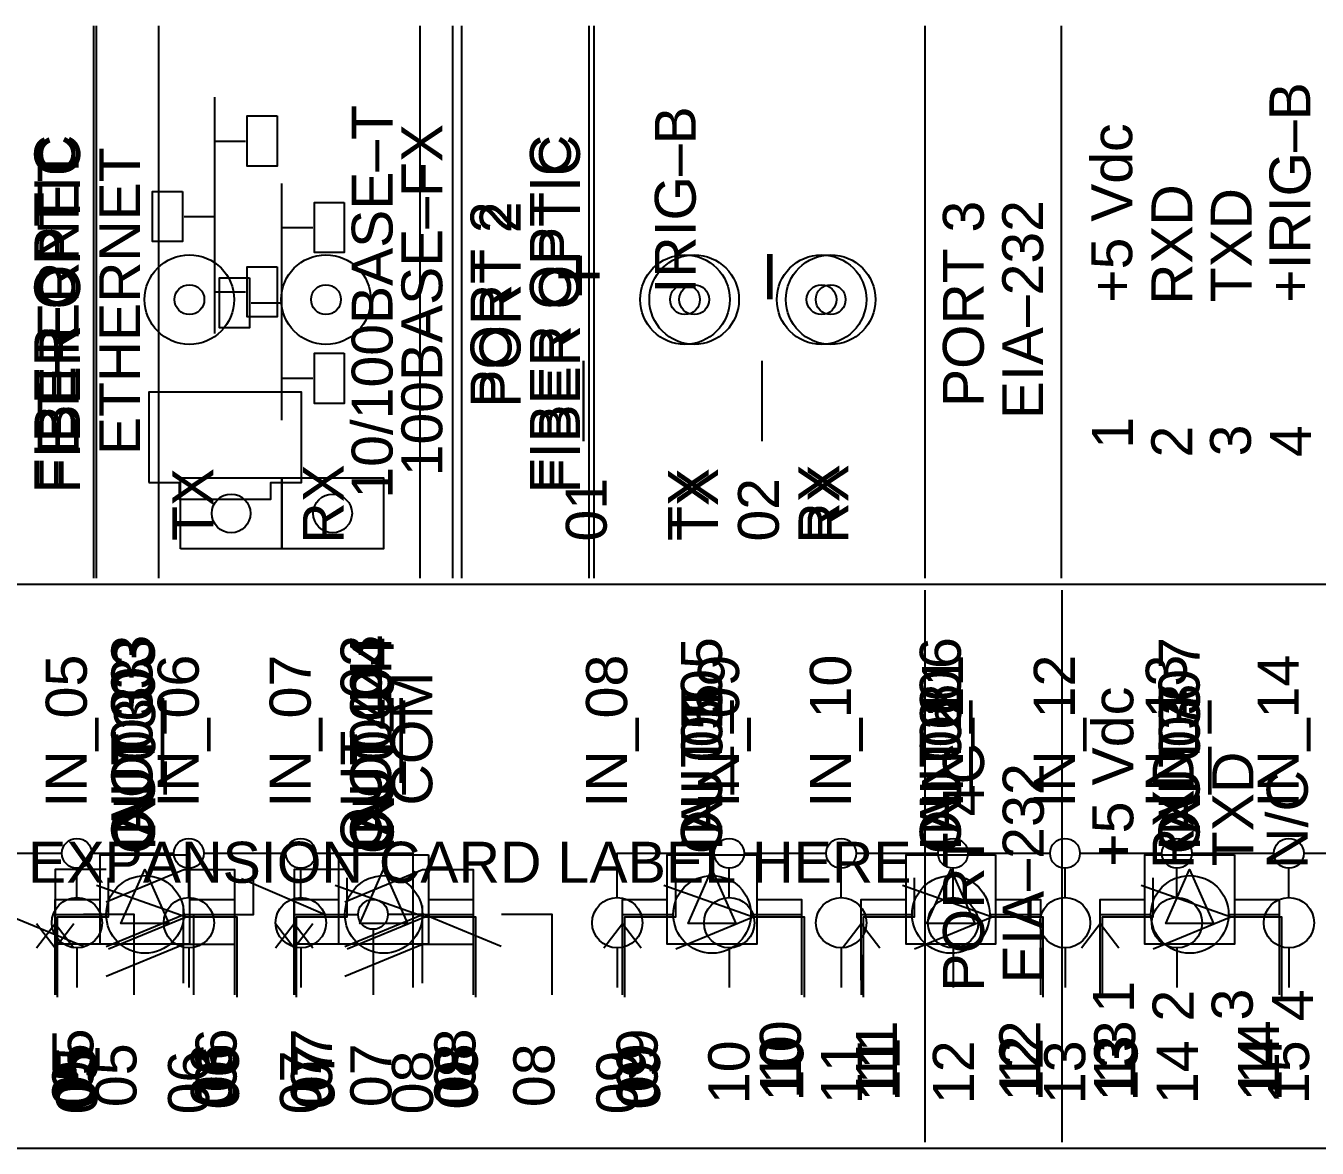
# Model space of a CAD drawing. Extents: x 0.3 to 23.7, y 0.2 to 17.5.
# Drawn here: x 11.459 to 13.622, y 5.065 to 6.945 of the extents above; entities that cross this region are included whole.
import ezdxf

# ---------------------------------------------------------------- set-up
doc = ezdxf.new("R2010")
doc.units = 0
doc.header["$MEASUREMENT"] = 0
for name, color, linetype in [('1_01__00__NONE__IRIG_CONNE', 7, 'CONTINUOUS'), ('1_02__01___1__10-100BASE-T', 7, 'CONTINUOUS'), ('1_04__06___2__10-100BASE-T', 7, 'CONTINUOUS'), ('1_05__08___2__100BASE-FX_L', 7, 'CONTINUOUS'), ('1_06__10__IRIG_CONNECTOR__', 7, 'CONTINUOUS'), ('1_07__11___1__10-100BASE-T', 7, 'CONTINUOUS'), ('1_08__14___1__100BASE-FX_L', 7, 'CONTINUOUS'), ('1_09__16___2__10-100BASE-T', 7, 'CONTINUOUS'), ('1_10__18___2__100BASE-FX_L', 7, 'CONTINUOUS'), ('2_01__0-__EMPTY', 7, 'CONTINUOUS'), ('2_02__A-__SERIAL_COMMUNICA', 7, 'CONTINUOUS'), ('2_03__1-___4__DI_-__4__DO_', 7, 'CONTINUOUS'), ('2_04__B-___4__DI_-__4__DO_', 7, 'CONTINUOUS'), ('2_05__C-___4__DI_-__3__DO_', 7, 'CONTINUOUS'), ('2_06__2X___8__DO__STANDARD', 7, 'CONTINUOUS'), ('2_07__2A___8__DO__STANDARD', 7, 'CONTINUOUS'), ('2_08__2B___8__DO__STANDARD', 7, 'CONTINUOUS'), ('2_09__2C___8__DO__STANDARD', 7, 'CONTINUOUS'), ('2_10__3-___8__DI', 7, 'CONTINUOUS'), ('2_11__5-___8__AI', 7, 'CONTINUOUS'), ('2_12__6-___4__AI_-__4__AO_', 7, 'CONTINUOUS'), ('2_13__D-___14__DI', 7, 'CONTINUOUS'), ('7_00_____DWG', 7, 'CONTINUOUS')]:
    doc.layers.add(name, color=color, linetype=linetype)
doc.styles.add('ARIAL', font='arial.ttf')

msp = doc.modelspace()

# ---------------------------------------------------------------- linework, layer by layer
at = {"layer": '1_01__00__NONE__IRIG_CONNE'}
for points in [[(12.1192, 6.0197), (12.1192, 6.9447)], [(12.3928, 6.3838), (12.3928, 6.2488)], [(12.6911, 6.3838), (12.6911, 6.2488)]]:
    msp.add_lwpolyline(points, dxfattribs=at)
at = {"layer": '1_02__01___1__10-100BASE-T'}
for points in [[(12.1192, 6.0197), (12.1192, 6.9447)], [(12.3928, 6.2488), (12.3928, 6.3838)], [(12.6911, 6.3838), (12.6911, 6.2488)]]:
    msp.add_lwpolyline(points, dxfattribs=at)
at = {"layer": '1_04__06___2__10-100BASE-T'}
for points in [[(11.5768, 6.0197), (11.5768, 6.9447)], [(12.1736, 6.0197), (12.1736, 6.9447)], [(11.7751, 6.4291), (11.7751, 6.626), (11.7751, 6.8253)], [(11.8794, 6.7937), (11.8794, 6.7098), (11.8295, 6.7098), (11.8295, 6.7937), (11.8794, 6.7937)], [(11.7751, 6.7518), (11.8267, 6.7518)], [(11.7208, 6.6675), (11.7208, 6.5835), (11.6709, 6.5835), (11.6709, 6.6675), (11.7208, 6.6675)], [(11.7236, 6.6255), (11.7751, 6.6255)], [(11.8794, 6.5413), (11.8794, 6.4573), (11.8295, 6.4573), (11.8295, 6.5413), (11.8794, 6.5413)], [(11.7751, 6.4993), (11.8267, 6.4993)], [(11.6645, 6.1795), (11.7156, 6.1795), (11.7156, 6.1519), (11.8691, 6.1519), (11.8691, 6.1795), (11.9203, 6.1795), (11.9203, 6.3311), (11.6645, 6.3311), (11.6645, 6.1795)]]:
    msp.add_lwpolyline(points, dxfattribs=at)
at = {"layer": '1_05__08___2__100BASE-FX_L'}
for points in [[(11.6812, 6.0197), (11.6812, 6.9447)], [(12.1889, 6.0197), (12.1889, 6.9447)], [(11.8874, 6.2841), (11.8874, 6.4811), (11.8874, 6.6804)], [(11.9917, 6.6488), (11.9917, 6.5648), (11.9418, 6.5648), (11.9418, 6.6488), (11.9917, 6.6488)], [(11.8874, 6.6068), (11.939, 6.6068)], [(11.8331, 6.5226), (11.8331, 6.4386), (11.7832, 6.4386), (11.7832, 6.5226), (11.8331, 6.5226)], [(11.8359, 6.4806), (11.8874, 6.4806)], [(11.9917, 6.3964), (11.9917, 6.3123), (11.9418, 6.3123), (11.9418, 6.3964), (11.9917, 6.3964)], [(11.8874, 6.3544), (11.939, 6.3544)], [(11.7174, 6.0686), (11.7174, 6.1876), (12.0574, 6.1876), (12.0574, 6.0686), (11.7174, 6.0686)], [(11.8874, 6.0686), (11.8874, 6.1876)], [(11.8874, 6.1876), (11.8874, 6.0686)]]:
    msp.add_lwpolyline(points, dxfattribs=at)
for centre in [(11.8024, 6.128), (11.9724, 6.128)]:
    msp.add_circle(centre, 0.0325, dxfattribs=at)
at = {"layer": '1_06__10__IRIG_CONNECTOR__'}
for points in [[(11.5722, 6.0197), (11.5722, 6.9447)], [(12.1192, 6.0197), (12.1192, 6.9447)], [(12.3928, 6.2488), (12.3928, 6.3838)], [(12.6911, 6.3838), (12.6911, 6.2488)]]:
    msp.add_lwpolyline(points, dxfattribs=at)
for centre, radius in [((11.7325, 6.4861), 0.075), ((11.9613, 6.4861), 0.075), ((11.7325, 6.4861), 0.025), ((11.9613, 6.4861), 0.025)]:
    msp.add_circle(centre, radius, dxfattribs=at)
at = {"layer": '1_07__11___1__10-100BASE-T'}
for points in [[(11.5722, 6.0197), (11.5722, 6.9447)], [(12.1192, 6.0197), (12.1192, 6.9447)], [(12.3928, 6.2488), (12.3928, 6.3838)], [(12.6911, 6.3838), (12.6911, 6.2488)]]:
    msp.add_lwpolyline(points, dxfattribs=at)
for centre, radius in [((11.7325, 6.4861), 0.075), ((11.9613, 6.4861), 0.075), ((11.7325, 6.4861), 0.025), ((11.9613, 6.4861), 0.025)]:
    msp.add_circle(centre, radius, dxfattribs=at)
at = {"layer": '1_08__14___1__100BASE-FX_L'}
for points in [[(12.1889, 6.0197), (12.1889, 6.9447)], [(12.4107, 6.0197), (12.4107, 6.9447)]]:
    msp.add_lwpolyline(points, dxfattribs=at)
for centre, radius in [((12.578, 6.4861), 0.075), ((12.8067, 6.4861), 0.075), ((12.578, 6.4861), 0.025), ((12.8067, 6.4861), 0.025)]:
    msp.add_circle(centre, radius, dxfattribs=at)
at = {"layer": '1_09__16___2__10-100BASE-T'}
for points in [[(11.5768, 6.0197), (11.5768, 6.9447)], [(12.1736, 6.0197), (12.1736, 6.9447)], [(12.4023, 6.0197), (12.4023, 6.9447)], [(11.7751, 6.4291), (11.7751, 6.626), (11.7751, 6.8253)], [(11.8794, 6.7937), (11.8794, 6.7098), (11.8295, 6.7098), (11.8295, 6.7937), (11.8794, 6.7937)], [(11.7751, 6.7518), (11.8267, 6.7518)], [(11.7208, 6.6675), (11.7208, 6.5835), (11.6709, 6.5835), (11.6709, 6.6675), (11.7208, 6.6675)], [(11.7236, 6.6255), (11.7751, 6.6255)], [(11.8794, 6.5413), (11.8794, 6.4573), (11.8295, 6.4573), (11.8295, 6.5413), (11.8794, 6.5413)], [(11.7751, 6.4993), (11.8267, 6.4993)], [(11.6645, 6.1795), (11.7156, 6.1795), (11.7156, 6.1519), (11.8691, 6.1519), (11.8691, 6.1795), (11.9203, 6.1795), (11.9203, 6.3311), (11.6645, 6.3311), (11.6645, 6.1795)]]:
    msp.add_lwpolyline(points, dxfattribs=at)
for centre, radius in [((12.5626, 6.4861), 0.075), ((12.7914, 6.4861), 0.075), ((12.5626, 6.4861), 0.025), ((12.7914, 6.4861), 0.025)]:
    msp.add_circle(centre, radius, dxfattribs=at)
at = {"layer": '1_10__18___2__100BASE-FX_L'}
for points in [[(11.6812, 6.0197), (11.6812, 6.9447)], [(12.1889, 6.0197), (12.1889, 6.9447)], [(12.4107, 6.0197), (12.4107, 6.9447)], [(11.8874, 6.2841), (11.8874, 6.4811), (11.8874, 6.6804)], [(11.9917, 6.6488), (11.9917, 6.5648), (11.9418, 6.5648), (11.9418, 6.6488), (11.9917, 6.6488)], [(11.8874, 6.6068), (11.939, 6.6068)], [(11.8331, 6.5226), (11.8331, 6.4386), (11.7832, 6.4386), (11.7832, 6.5226), (11.8331, 6.5226)], [(11.8359, 6.4806), (11.8874, 6.4806)], [(11.9917, 6.3964), (11.9917, 6.3123), (11.9418, 6.3123), (11.9418, 6.3964), (11.9917, 6.3964)], [(11.8874, 6.3544), (11.939, 6.3544)], [(11.7174, 6.0686), (11.7174, 6.1876), (12.0574, 6.1876), (12.0574, 6.0686), (11.7174, 6.0686)], [(11.8874, 6.0686), (11.8874, 6.1876)], [(11.8874, 6.1876), (11.8874, 6.0686)]]:
    msp.add_lwpolyline(points, dxfattribs=at)
for centre, radius in [((12.578, 6.4861), 0.075), ((12.8067, 6.4861), 0.075), ((12.578, 6.4861), 0.025), ((12.8067, 6.4861), 0.025), ((11.8024, 6.128), 0.0325), ((11.9724, 6.128), 0.0325)]:
    msp.add_circle(centre, radius, dxfattribs=at)
at = {"layer": '2_02__A-__SERIAL_COMMUNICA'}
for points in [[(12.9647, 5.0747), (12.9647, 5.9997)], [(13.1947, 5.0747), (13.1947, 5.9997)]]:
    msp.add_lwpolyline(points, dxfattribs=at)
at = {"layer": '2_03__1-___4__DI_-__4__DO_'}
for points in [[(11.5079, 5.3213), (11.5079, 5.4563), (11.593, 5.4563)], [(11.593, 5.4026), (11.723, 5.4563), (11.808, 5.4563), (11.808, 5.3213)], [(11.9078, 5.3213), (11.9078, 5.4563), (11.9929, 5.4563)], [(11.993, 5.4026), (12.123, 5.4563), (12.2079, 5.4563), (12.2079, 5.3213)], [(12.458, 5.3213), (12.458, 5.4563), (12.543, 5.4563)], [(12.673, 5.4563), (12.758, 5.4563), (12.758, 5.3213)], [(12.8581, 5.3213), (12.858, 5.4563), (12.943, 5.4563)], [(13.0731, 5.4563), (13.158, 5.4563), (13.158, 5.3213)], [(13.2581, 5.3213), (13.2581, 5.4563), (13.3431, 5.4563)], [(13.4731, 5.4563), (13.5581, 5.4563), (13.5581, 5.3213)]]:
    msp.add_lwpolyline(points, dxfattribs=at)
for centre in [(12.608, 5.4563), (13.008, 5.4563), (13.4081, 5.4563)]:
    msp.add_circle(centre, 0.065, dxfattribs=at)
at = {"layer": '2_04__B-___4__DI_-__4__DO_'}
for points in [[(11.5929, 5.5313), (11.5079, 5.5313), (11.5079, 5.3213)], [(11.593, 5.4776), (11.723, 5.5313), (11.8079, 5.5313), (11.8079, 5.4063)], [(11.9929, 5.5313), (11.9078, 5.5313), (11.9078, 5.3213)], [(11.993, 5.4776), (12.1229, 5.5313), (12.2079, 5.5313), (12.2079, 5.4063)], [(11.7229, 5.3413), (11.7229, 5.4713)], [(12.1229, 5.3413), (12.1229, 5.4713)], [(12.458, 5.3213), (12.458, 5.4563), (12.543, 5.4563)], [(12.673, 5.4563), (12.758, 5.4563), (12.758, 5.3213)], [(12.8581, 5.3213), (12.858, 5.4563), (12.943, 5.4563)], [(13.0731, 5.4563), (13.158, 5.4563), (13.158, 5.3213)], [(13.2581, 5.3213), (13.2581, 5.4563), (13.3431, 5.4563)], [(13.4731, 5.4563), (13.5581, 5.4563), (13.5581, 5.3213)], [(11.5929, 5.4063), (11.5079, 5.4063)], [(11.593, 5.3526), (11.723, 5.4063), (11.8079, 5.4063), (11.8079, 5.3213)], [(11.9929, 5.4063), (11.9078, 5.4063)], [(11.993, 5.3526), (12.1229, 5.4063), (12.2079, 5.4063), (12.2079, 5.3213)]]:
    msp.add_lwpolyline(points, dxfattribs=at)
for centre in [(12.608, 5.4563), (13.0081, 5.4563), (13.4081, 5.4563)]:
    msp.add_circle(centre, 0.065, dxfattribs=at)
at = {"layer": '2_05__C-___4__DI_-__3__DO_'}
for points in [[(11.74, 5.3213), (11.74, 5.4563), (11.84, 5.4563), (11.84, 5.4563), (11.84, 5.5363)], [(11.82, 5.5163), (11.96, 5.4563), (12.0151, 5.4563)], [(11.5549, 5.4026), (11.425, 5.4563), (11.365, 5.4563)], [(11.6401, 5.3213), (11.6401, 5.4563), (11.555, 5.4563)], [(12.255, 5.4026), (12.1251, 5.4563), (12.0651, 5.4563)], [(12.3402, 5.3213), (12.3402, 5.4563), (12.2551, 5.4563)], [(12.458, 5.3213), (12.458, 5.4563), (12.543, 5.4563)], [(12.673, 5.4563), (12.758, 5.4563), (12.758, 5.3213)], [(12.8581, 5.3213), (12.858, 5.4563), (12.943, 5.4563)], [(13.0731, 5.4563), (13.158, 5.4563), (13.158, 5.3213)], [(13.2581, 5.3213), (13.2581, 5.4563), (13.3431, 5.4563)], [(13.4731, 5.4563), (13.5581, 5.4563), (13.5581, 5.3213)], [(12.0401, 5.4313), (12.0401, 5.3213)]]:
    msp.add_lwpolyline(points, dxfattribs=at)
for centre, radius in [((12.608, 5.4563), 0.065), ((13.0081, 5.4563), 0.065), ((13.4081, 5.4563), 0.065), ((12.0401, 5.4563), 0.025)]:
    msp.add_circle(centre, radius, dxfattribs=at)
at = {"layer": '2_06__2X___8__DO__STANDARD'}
for points in [[(11.5118, 5.3174), (11.5118, 5.4524), (11.5969, 5.4524)], [(11.597, 5.3987), (11.727, 5.4524), (11.8119, 5.4524), (11.8119, 5.3174)], [(11.9118, 5.3174), (11.9118, 5.4524), (11.9969, 5.4524)], [(11.997, 5.3987), (12.1269, 5.4524), (12.2119, 5.4524), (12.2119, 5.3174)], [(12.462, 5.3174), (12.462, 5.4524), (12.5471, 5.4524)], [(12.5471, 5.3987), (12.6771, 5.4524), (12.7621, 5.4524), (12.7621, 5.3174)], [(12.8619, 5.3174), (12.8619, 5.4524), (12.947, 5.4524)], [(12.9471, 5.3987), (13.0771, 5.4524), (13.162, 5.4524), (13.162, 5.3174)], [(13.2619, 5.3174), (13.2619, 5.4524), (13.347, 5.4524)], [(13.3471, 5.3987), (13.477, 5.4524), (13.562, 5.4524), (13.562, 5.3174)]]:
    msp.add_lwpolyline(points, dxfattribs=at)
at = {"layer": '2_07__2A___8__DO__STANDARD'}
for points in [[(11.5118, 5.3174), (11.5118, 5.4525), (11.5118, 5.4525), (11.5969, 5.4525), (11.5969, 5.5174)], [(11.9118, 5.3174), (11.9118, 5.4525), (11.9118, 5.4525), (11.9969, 5.4525), (11.9969, 5.5174)], [(12.462, 5.3174), (12.462, 5.4525), (12.462, 5.4525), (12.5471, 5.4525), (12.5471, 5.5174)], [(12.8619, 5.3174), (12.8619, 5.4525), (12.8619, 5.4525), (12.947, 5.4525), (12.947, 5.5174)], [(13.2619, 5.3174), (13.2619, 5.4525), (13.2619, 5.4525), (13.347, 5.4525), (13.347, 5.5174)], [(11.577, 5.505), (11.727, 5.4524), (11.8119, 5.4525), (11.8119, 5.3175)], [(11.9769, 5.505), (12.1269, 5.4524), (12.2119, 5.4525), (12.2119, 5.3175)], [(12.5271, 5.505), (12.6771, 5.4524), (12.7621, 5.4525), (12.7621, 5.3175)], [(12.927, 5.505), (13.0771, 5.4524), (13.162, 5.4525), (13.162, 5.3175)], [(13.327, 5.505), (13.477, 5.4524), (13.562, 5.4525), (13.562, 5.3175)]]:
    msp.add_lwpolyline(points, dxfattribs=at)
at = {"layer": '2_08__2B___8__DO__STANDARD'}
for points in [[(13.2619, 5.3174), (13.2619, 5.4525), (13.2619, 5.4525), (13.347, 5.4525), (13.347, 5.5174)], [(13.327, 5.505), (13.477, 5.4524), (13.562, 5.4525), (13.562, 5.3175)], [(11.5118, 5.3174), (11.5118, 5.4524), (11.5969, 5.4524)], [(11.597, 5.3987), (11.727, 5.4524), (11.8119, 5.4524), (11.8119, 5.3174)], [(11.9118, 5.3174), (11.9118, 5.4524), (11.9969, 5.4524)], [(11.997, 5.3987), (12.1269, 5.4524), (12.2119, 5.4524), (12.2119, 5.3174)], [(12.462, 5.3174), (12.462, 5.4524), (12.5471, 5.4524)], [(12.5471, 5.3987), (12.6771, 5.4524), (12.7621, 5.4524), (12.7621, 5.3174)], [(12.8619, 5.3174), (12.8619, 5.4524), (12.947, 5.4524)], [(12.9471, 5.3987), (13.0771, 5.4524), (13.162, 5.4524), (13.162, 5.3174)]]:
    msp.add_lwpolyline(points, dxfattribs=at)
at = {"layer": '2_09__2C___8__DO__STANDARD'}
for points in [[(11.5118, 5.3174), (11.5118, 5.4525), (11.5118, 5.4525), (11.5969, 5.4525), (11.5969, 5.5174)], [(11.9118, 5.3174), (11.9118, 5.4525), (11.9118, 5.4525), (11.9969, 5.4525), (11.9969, 5.5174)], [(12.462, 5.3174), (12.462, 5.4525), (12.462, 5.4525), (12.5471, 5.4525), (12.5471, 5.5174)], [(12.8619, 5.3174), (12.8619, 5.4525), (12.8619, 5.4525), (12.947, 5.4525), (12.947, 5.5174)], [(13.2619, 5.3174), (13.2619, 5.4525), (13.2619, 5.4525), (13.347, 5.4525), (13.347, 5.5174)], [(11.577, 5.505), (11.727, 5.4524), (11.8119, 5.4525), (11.8119, 5.3175)], [(11.9769, 5.505), (12.127, 5.4524), (12.2119, 5.4525), (12.2119, 5.3175)], [(12.5271, 5.505), (12.6771, 5.4524), (12.7621, 5.4525), (12.7621, 5.3175)], [(12.927, 5.505), (13.0771, 5.4524), (13.162, 5.4525), (13.162, 5.3175)], [(13.327, 5.505), (13.477, 5.4524), (13.562, 5.4525), (13.562, 5.3175)]]:
    msp.add_lwpolyline(points, dxfattribs=at)
at = {"layer": '2_10__3-___8__DI'}
for points in [[(11.5082, 5.3213), (11.5081, 5.4563), (11.5931, 5.4563)], [(11.7231, 5.4563), (11.8081, 5.4563), (11.8081, 5.3213)], [(11.908, 5.3213), (11.908, 5.4563), (11.993, 5.4563)], [(12.123, 5.4563), (12.208, 5.4563), (12.208, 5.3213)], [(12.458, 5.3213), (12.4579, 5.4563), (12.5429, 5.4563)], [(12.6729, 5.4563), (12.7579, 5.4563), (12.7579, 5.3213)], [(12.8581, 5.3213), (12.858, 5.4563), (12.943, 5.4563)], [(13.0731, 5.4563), (13.158, 5.4563), (13.158, 5.3213)], [(13.2581, 5.3213), (13.2581, 5.4563), (13.3431, 5.4563)], [(13.4731, 5.4563), (13.5581, 5.4563), (13.5581, 5.3213)]]:
    msp.add_lwpolyline(points, dxfattribs=at)
for centre in [(11.6582, 5.4563), (12.058, 5.4563), (12.608, 5.4563), (13.0081, 5.4563), (13.4081, 5.4563)]:
    msp.add_circle(centre, 0.065, dxfattribs=at)
at = {"layer": '2_11__5-___8__AI'}
for points in [[(11.7328, 5.5563), (11.7328, 5.4063), (11.5828, 5.4063), (11.5828, 5.5563), (11.7328, 5.5563)], [(12.1328, 5.5563), (12.1328, 5.4063), (11.9829, 5.4063), (11.9829, 5.5563), (12.1328, 5.5563)], [(12.6828, 5.5563), (12.6828, 5.4063), (12.5328, 5.4063), (12.5328, 5.5563), (12.6828, 5.5563)], [(13.0829, 5.5563), (13.0829, 5.4063), (12.9329, 5.4063), (12.9329, 5.5563), (13.0829, 5.5563)], [(13.4829, 5.5563), (13.4829, 5.4063), (13.333, 5.4063), (13.333, 5.5563), (13.4829, 5.5563)], [(11.6978, 5.4413), (11.6178, 5.4413), (11.6578, 5.5313), (11.6978, 5.4413)], [(12.0978, 5.4413), (12.0178, 5.4413), (12.0578, 5.5313), (12.0978, 5.4413)], [(12.6478, 5.4413), (12.5678, 5.4413), (12.6078, 5.5313), (12.6478, 5.4413)], [(13.0479, 5.4413), (12.9679, 5.4413), (13.0079, 5.5313), (13.0479, 5.4413)], [(13.4479, 5.4413), (13.3679, 5.4413), (13.4079, 5.5313), (13.4479, 5.4413)], [(11.5077, 5.3463), (11.5077, 5.4813), (11.5828, 5.4813)], [(11.7328, 5.4813), (11.8079, 5.4813), (11.8079, 5.3463)], [(11.9078, 5.3463), (11.9078, 5.4813), (11.9828, 5.4813)], [(12.1329, 5.4813), (12.208, 5.4813), (12.208, 5.3463)], [(12.4578, 5.3463), (12.4578, 5.4813), (12.5328, 5.4813)], [(12.6828, 5.4813), (12.7579, 5.4813), (12.7579, 5.3463)], [(12.8578, 5.3463), (12.8578, 5.4813), (12.9329, 5.4813)], [(13.0829, 5.4813), (13.158, 5.4813), (13.158, 5.3463)], [(13.2579, 5.3463), (13.2579, 5.4813), (13.3329, 5.4813)], [(13.483, 5.4813), (13.5581, 5.4813), (13.5581, 5.3463)], [(11.4765, 5.4001), (11.5077, 5.4413), (11.5389, 5.4001)], [(11.8766, 5.4001), (11.9078, 5.4413), (11.939, 5.4001)], [(12.4266, 5.4001), (12.4578, 5.4413), (12.489, 5.4001)], [(12.8266, 5.4001), (12.8578, 5.4413), (12.889, 5.4001)], [(13.2267, 5.4001), (13.2579, 5.4413), (13.2891, 5.4001)]]:
    msp.add_lwpolyline(points, dxfattribs=at)
at = {"layer": '2_12__6-___4__AI_-__4__AO_'}
for points in [[(11.7328, 5.5563), (11.7328, 5.4063), (11.5828, 5.4063), (11.5828, 5.5563), (11.7328, 5.5563)], [(12.1328, 5.5563), (12.1328, 5.4063), (11.9829, 5.4063), (11.9829, 5.5563), (12.1328, 5.5563)], [(12.6828, 5.5563), (12.6828, 5.4063), (12.5328, 5.4063), (12.5328, 5.5563), (12.6828, 5.5563)], [(13.0829, 5.5563), (13.0829, 5.4063), (12.9329, 5.4063), (12.9329, 5.5563), (13.0829, 5.5563)], [(13.4829, 5.5563), (13.4829, 5.4063), (13.333, 5.4063), (13.333, 5.5563), (13.4829, 5.5563)], [(11.6978, 5.4413), (11.6178, 5.4413), (11.6578, 5.5313), (11.6978, 5.4413)], [(12.0978, 5.4413), (12.0178, 5.4413), (12.0578, 5.5313), (12.0978, 5.4413)], [(12.6478, 5.4413), (12.5678, 5.4413), (12.6078, 5.5313), (12.6478, 5.4413)], [(13.0479, 5.4413), (12.9679, 5.4413), (13.0079, 5.5313), (13.0479, 5.4413)], [(13.4479, 5.4413), (13.3679, 5.4413), (13.4079, 5.5313), (13.4479, 5.4413)], [(11.5077, 5.3463), (11.5077, 5.4813), (11.5828, 5.4813)], [(11.7328, 5.4813), (11.8079, 5.4813), (11.8079, 5.3463)], [(11.9078, 5.3463), (11.9078, 5.4813), (11.9828, 5.4813)], [(12.1329, 5.4813), (12.208, 5.4813), (12.208, 5.3463)], [(12.4578, 5.3463), (12.4578, 5.4813), (12.5328, 5.4813)], [(12.6828, 5.4813), (12.7579, 5.4813), (12.7579, 5.3463)], [(12.8578, 5.3463), (12.8578, 5.4813), (12.9329, 5.4813)], [(13.0829, 5.4813), (13.158, 5.4813), (13.158, 5.3463)], [(13.2579, 5.3463), (13.2579, 5.4813), (13.3329, 5.4813)], [(13.483, 5.4813), (13.5581, 5.4813), (13.5581, 5.3463)], [(11.4765, 5.4413), (11.5077, 5.4001), (11.5389, 5.4413)], [(11.8766, 5.4413), (11.9078, 5.4001), (11.939, 5.4413)], [(12.4266, 5.4001), (12.4578, 5.4413), (12.489, 5.4001)], [(12.8266, 5.4001), (12.8578, 5.4413), (12.889, 5.4001)], [(13.2267, 5.4001), (13.2579, 5.4413), (13.2891, 5.4001)]]:
    msp.add_lwpolyline(points, dxfattribs=at)
at = {"layer": '2_13__D-___14__DI'}
for points in [[(11.3816, 5.5586), (11.5191, 5.5586)], [(11.5691, 5.5586), (11.7066, 5.5586)], [(11.7566, 5.5586), (11.8941, 5.5586)], [(11.9441, 5.5586), (12.1067, 5.5586), (12.1067, 5.3336)], [(12.4492, 5.4845), (12.4492, 5.5586), (12.6116, 5.5586)], [(12.6616, 5.5586), (12.7991, 5.5586)], [(12.8491, 5.5586), (12.9866, 5.5586)], [(13.0366, 5.5586), (13.1741, 5.5586)], [(13.2241, 5.5586), (13.3616, 5.5586)], [(13.4116, 5.5586), (13.5491, 5.5586)], [(13.5991, 5.5586), (13.7617, 5.5586), (13.7617, 5.3336)], [(11.5442, 5.4845), (11.5442, 5.5336)], [(11.7317, 5.4845), (11.7317, 5.5336)], [(11.9192, 5.4845), (11.9192, 5.5336)], [(12.6367, 5.4845), (12.6367, 5.5336)], [(12.8242, 5.4845), (12.8242, 5.5336)], [(13.0117, 5.4845), (13.0117, 5.5336)], [(13.1992, 5.4845), (13.1992, 5.5336)], [(13.3867, 5.4845), (13.3867, 5.5336)], [(13.5742, 5.4845), (13.5742, 5.5336)], [(11.5442, 5.4), (11.5442, 5.3336)], [(11.7317, 5.4), (11.7317, 5.3336)], [(11.9192, 5.4), (11.9192, 5.3336)], [(12.4492, 5.4), (12.4492, 5.3336)], [(12.6367, 5.4), (12.6367, 5.3336)], [(12.8242, 5.4), (12.8242, 5.3336)], [(13.0117, 5.4), (13.0117, 5.3336)], [(13.1992, 5.4), (13.1992, 5.3336)], [(13.3867, 5.4), (13.3867, 5.3336)], [(13.5742, 5.4), (13.5742, 5.3336)]]:
    msp.add_lwpolyline(points, dxfattribs=at)
for centre, radius in [((11.5441, 5.5586), 0.025), ((11.7316, 5.5586), 0.025), ((11.9191, 5.5586), 0.025), ((12.6366, 5.5586), 0.025), ((12.8241, 5.5586), 0.025), ((13.0116, 5.5586), 0.025), ((13.1991, 5.5586), 0.025), ((13.3866, 5.5586), 0.025), ((13.5741, 5.5586), 0.025), ((11.5442, 5.4423), 0.0422), ((11.7317, 5.4423), 0.0422), ((11.9192, 5.4423), 0.0422), ((12.4492, 5.4423), 0.0422), ((12.6367, 5.4423), 0.0422), ((12.8242, 5.4423), 0.0422), ((13.0117, 5.4423), 0.0422), ((13.1992, 5.4423), 0.0422), ((13.3867, 5.4423), 0.0422), ((13.5742, 5.4423), 0.0422)]:
    msp.add_circle(centre, radius, dxfattribs=at)
at = {"layer": '7_00_____DWG'}
for points in [[(12.9647, 6.0197), (12.9647, 6.9447)], [(13.1935, 6.0197), (13.1935, 6.9447)], [(10.5119, 6.0097), (14.3818, 6.0097)], [(10.5119, 5.0647), (14.3818, 5.0647)]]:
    msp.add_lwpolyline(points, dxfattribs=at)

# ---------------------------------------------------------------- texts
at = {"layer": '1_01__00__NONE__IRIG_CONNE', "style": 'ARIAL'}
for s, height, p in [('IRIG–B', 0.06846, (12.5806, 6.4964)), ('+', 0.0978, (12.4324, 6.4867)), ('–', 0.0978, (12.7407, 6.4865)), ('01', 0.06846, (12.4315, 6.0809)), ('02', 0.06846, (12.7199, 6.0809))]:
    msp.add_text(s, height=height, rotation=90, dxfattribs=at).set_placement(p)
at = {"layer": '1_02__01___1__10-100BASE-T', "style": 'ARIAL'}
for s, height, p in [('IRIG–B', 0.06846, (12.5806, 6.4964)), ('+', 0.0978, (12.4324, 6.4867)), ('–', 0.0978, (12.7407, 6.4865)), ('01', 0.06846, (12.4315, 6.0809)), ('02', 0.06846, (12.7199, 6.0809))]:
    msp.add_text(s, height=height, rotation=90, dxfattribs=at).set_placement(p)
at = {"layer": '1_04__06___2__10-100BASE-T', "style": 'ARIAL'}
for s, height, p in [('10/100BASE–T', 0.068457, (12.0728, 6.1528)), ('ETHERNET', 0.06846, (11.547, 6.2257))]:
    msp.add_text(s, height=height, rotation=90, dxfattribs=at).set_placement(p)
at = {"layer": '1_05__08___2__100BASE-FX_L', "style": 'ARIAL'}
for s, height, p in [('100BASE–FX', 0.06846, (12.1561, 6.1902)), ('FIBER OPTIC', 0.068457, (11.5494, 6.1618)), ('ETHERNET', 0.06846, (11.6499, 6.2257))]:
    msp.add_text(s, height=height, rotation=90, dxfattribs=at).set_placement(p)
at = {"layer": '1_06__10__IRIG_CONNECTOR__', "style": 'ARIAL'}
for s, height, p in [('IRIG–B', 0.06846, (12.5806, 6.4964)), ('FIBER OPTIC', 0.068457, (11.5413, 6.1618)), ('+', 0.0978, (12.4324, 6.4867)), ('–', 0.0978, (12.7407, 6.4865)), ('RX', 0.06846, (11.9911, 6.0775)), ('TX', 0.06846, (11.7724, 6.0817)), ('01', 0.06846, (12.4315, 6.0809)), ('02', 0.06846, (12.7199, 6.0809))]:
    msp.add_text(s, height=height, rotation=90, dxfattribs=at).set_placement(p)
at = {"layer": '1_07__11___1__10-100BASE-T', "style": 'ARIAL'}
for s, height, p in [('IRIG–B', 0.06846, (12.5806, 6.4964)), ('FIBER OPTIC', 0.068457, (11.5413, 6.1618)), ('+', 0.0978, (12.4324, 6.4867)), ('–', 0.0978, (12.7407, 6.4865)), ('RX', 0.06846, (11.9911, 6.0775)), ('TX', 0.06846, (11.7724, 6.0817)), ('01', 0.06846, (12.4315, 6.0809)), ('02', 0.06846, (12.7199, 6.0809))]:
    msp.add_text(s, height=height, rotation=90, dxfattribs=at).set_placement(p)
at = {"layer": '1_08__14___1__100BASE-FX_L', "style": 'ARIAL'}
for s, height, p in [('FIBER OPTIC', 0.068457, (12.3867, 6.1618)), ('PORT 2', 0.06846, (12.2872, 6.3053)), ('RX', 0.06846, (12.8365, 6.0775)), ('TX', 0.06846, (12.6178, 6.0817))]:
    msp.add_text(s, height=height, rotation=90, dxfattribs=at).set_placement(p)
at = {"layer": '1_09__16___2__10-100BASE-T', "style": 'ARIAL'}
for s, height, p in [('10/100BASE–T', 0.068457, (12.0728, 6.1528)), ('FIBER OPTIC', 0.068457, (12.3714, 6.1618)), ('ETHERNET', 0.06846, (11.547, 6.2257)), ('PORT 2', 0.06846, (12.2719, 6.3053)), ('RX', 0.06846, (12.8212, 6.0775)), ('TX', 0.06846, (12.6025, 6.0817))]:
    msp.add_text(s, height=height, rotation=90, dxfattribs=at).set_placement(p)
at = {"layer": '1_10__18___2__100BASE-FX_L', "style": 'ARIAL'}
for s, height, p in [('100BASE–FX', 0.06846, (12.1561, 6.1902)), ('FIBER OPTIC', 0.068457, (11.5494, 6.1618)), ('FIBER OPTIC', 0.068457, (12.3867, 6.1618)), ('ETHERNET', 0.06846, (11.6499, 6.2257)), ('PORT 2', 0.06846, (12.2872, 6.3053)), ('RX', 0.06846, (12.8365, 6.0775)), ('TX', 0.06846, (12.6178, 6.0817))]:
    msp.add_text(s, height=height, rotation=90, dxfattribs=at).set_placement(p)
at = {"layer": '2_01__0-__EMPTY', "style": 'ARIAL'}
msp.add_text('PLACE EXPANSION CARD LABEL HERE', height=0.068833, dxfattribs=at).set_placement((11.1201, 5.5092))
at = {"layer": '2_02__A-__SERIAL_COMMUNICA', "style": 'ARIAL'}
for s, height, p in [('+5 Vdc', 0.06883, (13.3136, 5.5358)), ('PORT 4C', 0.06883, (13.0636, 5.3267)), ('RXD', 0.06883, (13.4147, 5.5324)), ('TXD', 0.06883, (13.5147, 5.5367)), ('EIA–232', 0.06883, (13.1636, 5.3408)), ('N/C', 0.06883, (13.6059, 5.5324)), ('1', 0.0688, (13.3147, 5.2913)), ('2', 0.0688, (13.4147, 5.2766)), ('3', 0.0688, (13.5136, 5.2786)), ('4', 0.0688, (13.6147, 5.2773))]:
    msp.add_text(s, height=height, rotation=90, dxfattribs=at).set_placement(p)
at = {"layer": '2_03__1-___4__DI_-__4__DO_', "style": 'ARIAL'}
for s, p in [('OUT_03', (11.6706, 5.5613)), ('OUT_04', (12.0706, 5.5613)), ('IN_01', (12.6252, 5.5622)), ('IN_02', (13.0252, 5.5622)), ('IN_03', (13.4252, 5.5622)), ('05', (11.5717, 5.1334)), ('06', (11.8116, 5.1334)), ('07', (11.9715, 5.1334)), ('08', (12.2116, 5.1334)), ('09', (12.5169, 5.1334)), ('10', (12.7569, 5.1468)), ('11', (12.918, 5.1468)), ('12', (13.158, 5.1468)), ('13', (13.3168, 5.1468)), ('14', (13.5579, 5.1468))]:
    msp.add_text(s, height=0.06883, rotation=90, dxfattribs=at).set_placement(p)
at = {"layer": '2_04__B-___4__DI_-__4__DO_', "style": 'ARIAL'}
for s, p in [('OUT_03', (11.6746, 5.5574)), ('OUT_04', (12.0746, 5.5574)), ('IN_01', (12.6252, 5.5622)), ('IN_02', (13.0252, 5.5622)), ('IN_03', (13.4252, 5.5622)), ('09', (12.5169, 5.1334)), ('10', (12.7569, 5.1468)), ('11', (12.918, 5.1468)), ('12', (13.158, 5.1468)), ('13', (13.3168, 5.1468)), ('14', (13.5579, 5.1468)), ('05', (11.5757, 5.1295)), ('06', (11.8155, 5.1295)), ('07', (11.9755, 5.1295)), ('08', (12.2156, 5.1295))]:
    msp.add_text(s, height=0.06883, rotation=90, dxfattribs=at).set_placement(p)
at = {"layer": '2_05__C-___4__DI_-__3__DO_', "style": 'ARIAL'}
for s, p in [('OUT_03', (12.0546, 5.5613)), ('IN_01', (12.6252, 5.5622)), ('IN_02', (13.0252, 5.5622)), ('IN_03', (13.4252, 5.5622)), ('05', (11.6438, 5.1334)), ('06', (11.8038, 5.1334)), ('07', (12.0709, 5.1334)), ('08', (12.3439, 5.1334)), ('09', (12.5169, 5.1334)), ('10', (12.7569, 5.1468)), ('11', (12.918, 5.1468)), ('12', (13.158, 5.1468)), ('13', (13.3168, 5.1468)), ('14', (13.5579, 5.1468))]:
    msp.add_text(s, height=0.06883, rotation=90, dxfattribs=at).set_placement(p)
at = {"layer": '2_06__2X___8__DO__STANDARD', "style": 'ARIAL'}
for s, p in [('OUT_03', (11.6746, 5.5574)), ('OUT_04', (12.0746, 5.5574)), ('OUT_05', (12.6247, 5.5574)), ('OUT_06', (13.0247, 5.5574)), ('OUT_07', (13.4247, 5.5574)), ('10', (12.7609, 5.1429)), ('11', (12.922, 5.1429)), ('12', (13.1619, 5.1429)), ('13', (13.3208, 5.1429)), ('14', (13.5619, 5.1429)), ('05', (11.5757, 5.1295)), ('06', (11.8155, 5.1295)), ('07', (11.9755, 5.1295)), ('08', (12.2156, 5.1295)), ('09', (12.5208, 5.1295))]:
    msp.add_text(s, height=0.06883, rotation=90, dxfattribs=at).set_placement(p)
at = {"layer": '2_07__2A___8__DO__STANDARD', "style": 'ARIAL'}
for s, p in [('OUT_03', (11.6746, 5.5574)), ('OUT_04', (12.0746, 5.5574)), ('OUT_05', (12.6247, 5.5574)), ('OUT_06', (13.0247, 5.5574)), ('OUT_07', (13.4247, 5.5574)), ('10', (12.7609, 5.1429)), ('11', (12.922, 5.1429)), ('12', (13.1619, 5.1429)), ('13', (13.3208, 5.1429)), ('14', (13.5619, 5.1429)), ('05', (11.5757, 5.1295)), ('06', (11.8155, 5.1295)), ('07', (11.9755, 5.1295)), ('08', (12.2156, 5.1295)), ('09', (12.5208, 5.1295))]:
    msp.add_text(s, height=0.06883, rotation=90, dxfattribs=at).set_placement(p)
at = {"layer": '2_08__2B___8__DO__STANDARD', "style": 'ARIAL'}
for s, p in [('OUT_03', (11.6746, 5.5574)), ('OUT_04', (12.0746, 5.5574)), ('OUT_05', (12.6247, 5.5574)), ('OUT_06', (13.0247, 5.5574)), ('OUT_07', (13.4247, 5.5574)), ('10', (12.7609, 5.1429)), ('11', (12.922, 5.1429)), ('12', (13.1619, 5.1429)), ('13', (13.3208, 5.1429)), ('14', (13.5619, 5.1429)), ('05', (11.5757, 5.1295)), ('06', (11.8155, 5.1295)), ('07', (11.9755, 5.1295)), ('08', (12.2156, 5.1295)), ('09', (12.5208, 5.1295))]:
    msp.add_text(s, height=0.06883, rotation=90, dxfattribs=at).set_placement(p)
at = {"layer": '2_09__2C___8__DO__STANDARD', "style": 'ARIAL'}
for s, p in [('OUT_03', (11.6746, 5.5574)), ('OUT_04', (12.0746, 5.5574)), ('OUT_05', (12.6247, 5.5574)), ('OUT_06', (13.0247, 5.5574)), ('OUT_07', (13.4247, 5.5574)), ('10', (12.7609, 5.1429)), ('11', (12.922, 5.1429)), ('12', (13.1619, 5.1429)), ('13', (13.3208, 5.1429)), ('14', (13.5619, 5.1429)), ('05', (11.5757, 5.1295)), ('06', (11.8155, 5.1295)), ('07', (11.9755, 5.1295)), ('08', (12.2156, 5.1295)), ('09', (12.5208, 5.1295))]:
    msp.add_text(s, height=0.06883, rotation=90, dxfattribs=at).set_placement(p)
at = {"layer": '2_10__3-___8__DI', "style": 'ARIAL'}
for s, p in [('IN_03', (11.6752, 5.5622)), ('IN_04', (12.0752, 5.5622)), ('IN_05', (12.6252, 5.5622)), ('IN_06', (13.0252, 5.5622)), ('IN_07', (13.4251, 5.5622)), ('05', (11.5717, 5.1334)), ('06', (11.8116, 5.1334)), ('07', (11.9715, 5.1334)), ('08', (12.2116, 5.1334)), ('09', (12.5169, 5.1334)), ('10', (12.7569, 5.1468)), ('11', (12.918, 5.1468)), ('12', (13.158, 5.1468)), ('13', (13.3168, 5.1468)), ('14', (13.5579, 5.1468))]:
    msp.add_text(s, height=0.06883, rotation=90, dxfattribs=at).set_placement(p)
at = {"layer": '2_11__5-___8__AI', "style": 'ARIAL'}
for s, p in [('AI_03', (11.6706, 5.5872)), ('AI_04', (12.0706, 5.5872)), ('AI_05', (12.6251, 5.5917)), ('AI_06', (13.0252, 5.5917)), ('AI_07', (13.4251, 5.5917)), ('05', (11.5717, 5.1583)), ('06', (11.8116, 5.1583)), ('07', (11.9716, 5.1583)), ('08', (12.2116, 5.1583)), ('09', (12.5168, 5.1583)), ('10', (12.7568, 5.1718)), ('11', (12.918, 5.1718)), ('12', (13.1579, 5.1718)), ('13', (13.3168, 5.1718)), ('14', (13.5579, 5.1718))]:
    msp.add_text(s, height=0.06883, rotation=90, dxfattribs=at).set_placement(p)
at = {"layer": '2_12__6-___4__AI_-__4__AO_', "style": 'ARIAL'}
for s, p in [('AO_04', (12.0706, 5.5872)), ('AO_03', (11.6706, 5.5872)), ('AI_01', (12.6251, 5.5917)), ('AI_02', (13.0251, 5.5917)), ('AI_03', (13.4251, 5.5917)), ('05', (11.5717, 5.1583)), ('06', (11.8116, 5.1583)), ('07', (11.9716, 5.1583)), ('08', (12.2116, 5.1583)), ('09', (12.5168, 5.1583)), ('10', (12.7568, 5.1718)), ('11', (12.918, 5.1718)), ('12', (13.1579, 5.1718)), ('13', (13.3168, 5.1718)), ('14', (13.5579, 5.1718))]:
    msp.add_text(s, height=0.06883, rotation=90, dxfattribs=at).set_placement(p)
at = {"layer": '2_13__D-___14__DI', "style": 'ARIAL'}
for s, p in [('IN_05', (11.5607, 5.6349)), ('IN_06', (11.7482, 5.6349)), ('IN_07', (11.9357, 5.6349)), ('IN_08', (12.4657, 5.6349)), ('IN_09', (12.6532, 5.6349)), ('IN_10', (12.8407, 5.6349)), ('IN_11', (13.0282, 5.6349)), ('IN_12', (13.2157, 5.6349)), ('IN_13', (13.4032, 5.6349)), ('IN_14', (13.5907, 5.6349)), ('COM', (12.1394, 5.6385)), ('10', (12.6705, 5.1383)), ('11', (12.8592, 5.1383)), ('12', (13.0467, 5.1383)), ('13', (13.2331, 5.1383)), ('14', (13.4217, 5.1383)), ('15', (13.608, 5.1383)), ('05', (11.5781, 5.1213)), ('06', (11.7656, 5.1213)), ('07', (11.9531, 5.1213)), ('08', (12.1406, 5.1213)), ('09', (12.4831, 5.1213))]:
    msp.add_text(s, height=0.06883, rotation=90, dxfattribs=at).set_placement(p)
at = {"layer": '7_00_____DWG', "style": 'ARIAL'}
for s, height, p in [('+IRIG–B', 0.06846, (13.6101, 6.4809)), ('+5 Vdc', 0.06846, (13.3117, 6.4809)), ('RXD', 0.06846, (13.4123, 6.4774)), ('TXD', 0.06846, (13.5117, 6.4817)), ('PORT 3', 0.06846, (13.0631, 6.3063)), ('EIA–232', 0.06846, (13.1625, 6.2859)), ('1', 0.0685, (13.3128, 6.2364)), ('2', 0.0685, (13.4122, 6.2216)), ('3', 0.0685, (13.5106, 6.2236)), ('4', 0.0685, (13.6111, 6.2223))]:
    msp.add_text(s, height=height, rotation=90, dxfattribs=at).set_placement(p)

doc.saveas('drawing.dxf')
